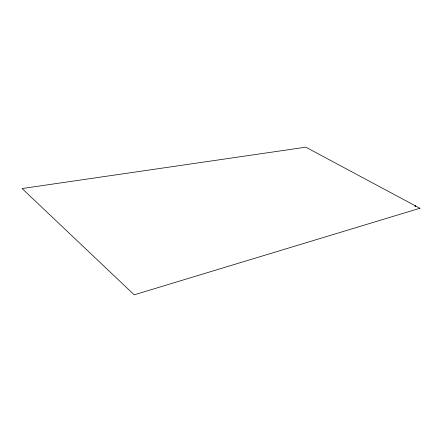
<?xml version="1.0" encoding="UTF-8"?>
<svg xmlns="http://www.w3.org/2000/svg" width="442" height="442" viewBox="0 0 442 442"><rect width="100%" height="100%" fill="white"/><g stroke="black" fill="none" stroke-linecap="round" stroke-linejoin="round"><path stroke-width="0.66" d="M415.237 205.972L415.414 205.696L415.104 206.254L415.386 205.817M415.176 206.149L415.386 205.69L415.237 206.038M415.198 206.055L415.386 205.718L415.248 206.011M419.9 208.265L134.213 294.814L22.1 188.541L305.825 147.186L419.9 208.265"/></g></svg>
